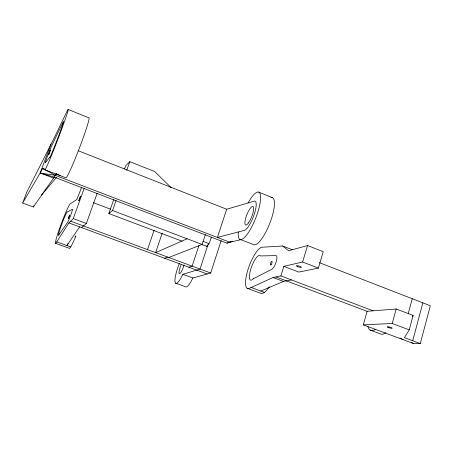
<?xml version="1.0" encoding="UTF-8"?>
<svg xmlns="http://www.w3.org/2000/svg" width="453" height="453" viewBox="0 0 453 453"><rect width="100%" height="100%" fill="white"/><g stroke="black" fill="none" stroke-linecap="round" stroke-linejoin="round"><path stroke-width="0.68" d="M238.391 231.947L238.216 234.371A25.43 6.687 -68.5 0 0 249.767 230.396A25.43 6.687 -68.5 0 0 260.634 196.834A25.43 6.687 -68.5 0 0 248.799 201.676L248.119 202.961M33.426 206.67L33.346 207.021L56.58 173.754M420.282 343.555L404.427 337.649L409.223 329.88L413.125 315.435L396.205 309.008L367.111 311.307L363.295 324.858L413.64 343.572L420.282 343.555L430.35 305.735L319.308 262.655M412.706 340.735L422.87 302.836M408.215 313.612L412.264 298.72M363.295 324.858L392.23 323.493L396.205 309.008M280.894 275.922L283.81 266.364L298.799 272.083L318.368 268.097L323.232 251.692L307.547 245.537L288.578 250.736L282.729 246.013L261.511 247.259A22.061 6.404 -69.3 0 0 247.848 270.005A22.061 6.404 -69.3 0 0 248.827 288.55L273.051 277.536L280.894 275.922L373.198 310.826M283.81 266.364L302.587 262.01L307.547 245.537M179.433 263.346A17.186 3.669 -69.6 0 0 174.994 281.624A17.186 3.669 -69.6 0 0 181.109 277.751L182.848 274.325L192.842 277.983L210.702 273.012L221.16 240.6M81.648 187.197L76.8 199.552L70.119 203.873A21.314 1.557 -69.3 0 0 60.232 226.596A21.314 1.557 -69.3 0 0 55.838 243.267L68.913 222.91L70.662 221.177L168.793 257.497L202.123 244.461L205.385 234.507M208.023 244.535L200.028 269.076L182.848 274.325M198.89 245.549L192.134 266.149L188.81 267.208M226.664 209.235L217.406 237.451L244.541 230.334A15.685 4.122 -68.5 0 0 254.399 213.799A15.685 4.122 -68.5 0 0 253.918 201.268L226.664 209.235L78.193 150.719M162.18 233.255L155.628 252.627L187.146 238.788M147.497 249.614L154.105 230.209M181.874 241.104L108.822 213.544L113.765 199.547M124.552 169.02L125.719 165.719L129.79 161.659L154.711 171.562L171.336 187.842M108.822 213.544L112.548 210.537L116.042 200.628M126.761 170.243L129.79 161.659M81.574 227.587L86.347 223.476L97.208 193.142M70.662 221.177L73.25 218.612L84.258 188.188M56.206 173.437L55.481 175.396L40.153 172.984L22.65 203.063L26.801 192.129L53.845 138.697L67.44 110.447A32.35 1.07 -69 0 1 60.266 132.905A32.35 1.07 -69 0 1 45.43 169.314L44.955 169.779L42.707 168.431L40.153 172.984L53.652 178.142M33.884 205.736L33.414 207.004L22.701 203.035M50.996 144.048L40.153 172.984L54.32 177.14L226.964 243.176L232.508 241.2M192.842 277.983L191.087 281.392A17.129 3.856 -69.7 0 1 185.339 286.687L175.509 283.125M412.479 316.539L413.125 315.435M79.683 226.891L66.891 245.554A21.246 1.801 -69.3 0 0 68.007 243.533M75.09 237.004L75.917 235.945A21.217 1.897 -69.3 0 1 70.702 246.93L69.688 248.272A21.217 1.897 -69.3 0 1 69.167 248.25L55.396 243.278M41.489 195.039L56.625 177.282M269.292 286.817A21.959 6.721 -69.3 0 1 264.495 292.411L262.281 293.521A21.959 6.721 -69.3 0 1 260.52 293.216L247.145 288.272M260.792 291.041L283.425 281.443L291.489 279.931M68.913 222.91L164.637 258.278L167.678 257.083M226.964 243.176L230.849 241.664M201.16 244.433L206.896 246.307A6.738 1.557 -69.1 0 0 211.296 237.225M241.534 239.529L229.892 242.236L55.481 175.396L42.707 168.431L45.345 169.445M56.772 241.891L70.702 246.93M210.702 273.012L168.793 257.497M73.25 218.612L86.347 223.476M370.146 330.067L379.999 333.719A17.656 7.882 -69.5 0 0 385.848 332.689M250.968 287.4L264.495 292.411M164.637 258.278L207.129 273.98M367.111 311.307L275.968 276.942M273.051 277.536L283.425 281.443M392.23 323.493L409.223 329.88M93.346 202.655L110.532 209.167M112.548 210.537L202.123 244.461M202.978 241.319L208.929 243.584M44.955 169.779L65.838 177.791L66.506 177.4A32.135 1.863 -69 0 0 80.413 145.351A32.135 1.863 -69 0 0 88.952 117.888L68.126 109.428M302.587 262.01L318.368 268.097M239.784 239.292L253.42 244.541A25.311 7.067 -68.4 0 0 270.203 222.264A25.311 7.067 -68.4 0 0 271.036 197.542M282.729 246.013L292.349 249.75M258.737 192.123L272.327 197.621M57.174 174.065L60.13 175.6M411.177 342.281L413.64 343.572M399.971 338.006L403.051 339.631M375.384 329.342A17.718 7.701 -69.5 0 1 367.91 326.602M184.037 264.982A6.874 1.467 -69.6 0 1 179.518 273.691A6.874 1.467 -69.6 0 1 181.087 265.039M206.421 246.426A6.738 1.557 -69.1 0 1 206.109 246.109M68.329 218.488L69.671 215.101L68.329 218.488M49.666 157.287L49.598 157.701L49.898 157.367A19.354 0.64 -69 0 0 58.748 135.628A19.354 0.64 -69 0 0 63.075 122.134L51.857 145.419A9.49 0.289 -69.1 0 0 47.616 155.906A9.49 0.289 -69.1 0 0 45.362 162.769L49.666 157.287M50.402 150.107L48.635 154.779L50.402 150.107M80.549 196.189L78.777 200.634L80.549 196.189M59.688 233.68L58.726 235.294A12.758 0.929 -69.3 0 1 61.342 225.334A12.758 0.929 -69.3 0 1 67.276 211.715L67.582 211.913L72.242 209.314A7.146 0.549 -69.3 0 1 70.861 214.801A7.146 0.549 -69.3 0 1 67.474 222.502L59.688 233.68M271.33 264.337L271.098 264.665A1.942 0.595 -69.1 0 1 270.401 264.863L270.35 264.614A1.942 0.595 -69.1 0 1 271.132 262.044A1.942 0.595 -69.1 0 1 272.111 261.766A1.942 0.595 -69.1 0 1 271.33 264.337M253.38 278.748L251.398 280.192A13.199 3.828 -69.3 0 1 250.769 269.105A13.199 3.828 -69.3 0 1 258.991 255.475L260.039 255.515L260.401 255.934L275.628 255.611A7.412 2.276 -69.1 0 1 276.222 261.766A7.412 2.276 -69.1 0 1 271.432 269.467L253.38 278.748M297.344 266.517A2.61 0.532 16.8 0 0 301.387 267.327A2.61 0.532 16.8 0 0 297.995 265.752A2.61 0.532 16.8 0 0 297.344 266.517M387.989 327.338A2.576 0.425 15.8 0 0 392.134 328.272A2.576 0.425 15.8 0 0 389.07 326.902A2.576 0.425 15.8 0 0 387.989 327.338M248.42 222.984A9.972 2.622 -68.5 0 0 253.437 207.044A9.972 2.622 -68.5 0 0 245.962 217.247A9.972 2.622 -68.5 0 0 248.42 222.984"/></g></svg>
